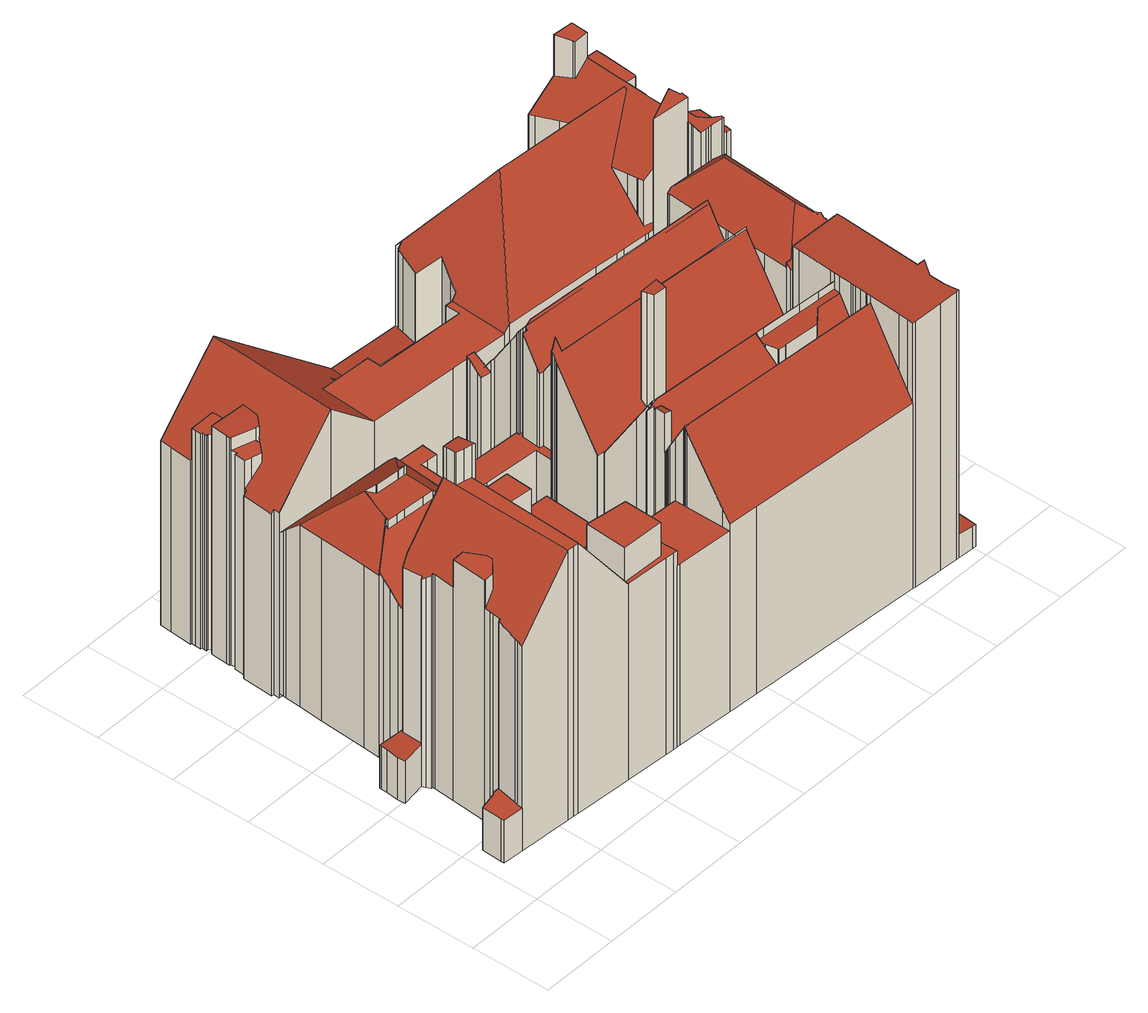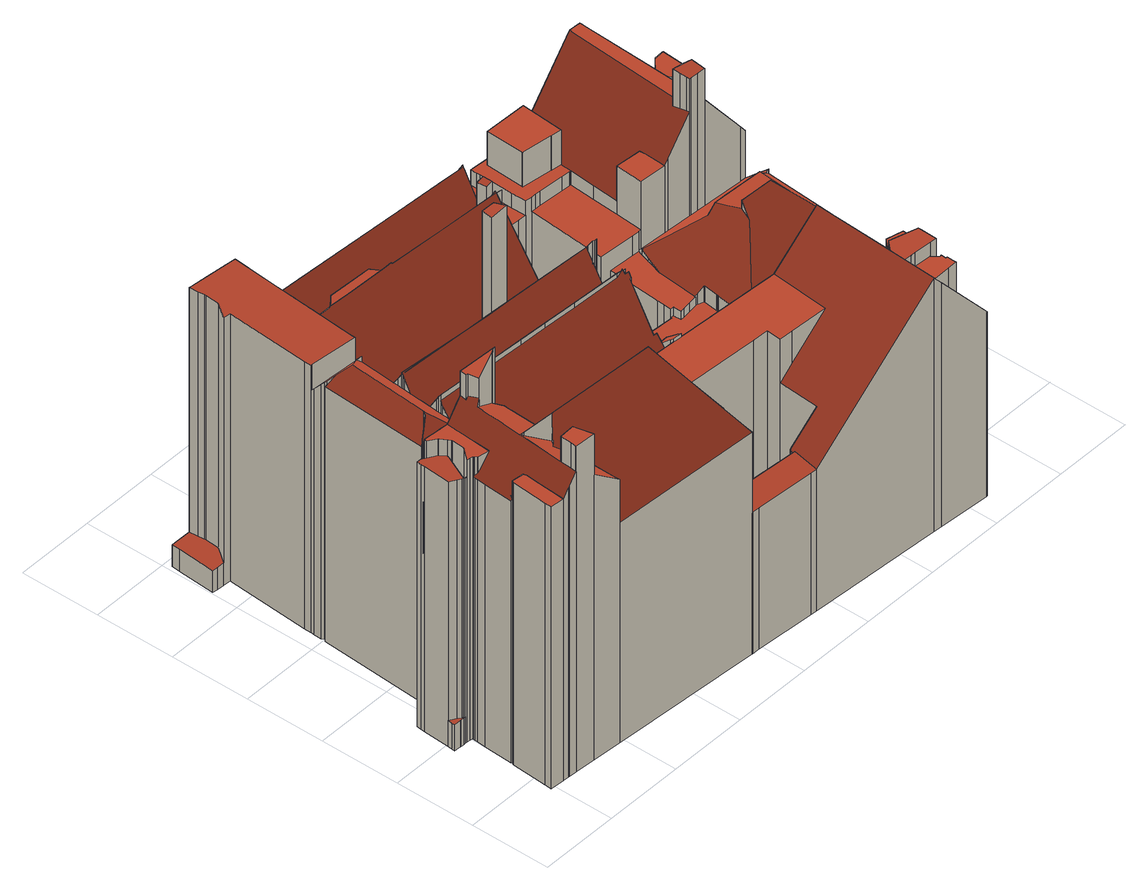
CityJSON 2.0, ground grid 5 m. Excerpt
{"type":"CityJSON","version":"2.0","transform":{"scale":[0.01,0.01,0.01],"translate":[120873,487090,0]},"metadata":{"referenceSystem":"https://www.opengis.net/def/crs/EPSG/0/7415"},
"CityObjects":{
"building1":{"type":"Building","attributes":{"dak_type":"slanted","data_area":221.77,"data_coverage":0.866,"geconstateerd":false,"gid":17598307,"h_dak_50p":16.68,"h_dak_70p":17.75,"h_dak_max":21.34,"h_dak_min":2.52,"h_maaiveld":1.04,"kas_warenhuis":false,"lod11_replace":false,"ondergronds_type":"above ground","oorspronkelijkbouwjaar":1720,"pw_actueel":"yes","pw_bron":"ahn3","reconstructie_methode":"tudelft3d-geoflow","reconstruction_skipped":false,"rmse_lod12":3,"rmse_lod13":2.05,"rmse_lod22":0.386,"rn":1,"status":"Pand in gebruik","t_run":578.35,"val3dity_codes_lod12":"[]","val3dity_codes_lod13":"[]","val3dity_codes_lod22":"[]"},"children":["building1-1"]},
"building1-1":{"type":"BuildingPart","parents":["building1"],"geometry":[{"type":"Solid","lod":"2.2","boundaries":[[[[0,1,2,3,4,5,6,7,8,9,10,11,12,13,14,15,16,17,18,19,20,21,22,23,24,25,26,27,28,29,30,31,32,33,34,35,36,37,38,39,40,41,42,43,44,45,46,47,48,49,50,51,52,53,54,55,56,57,58,59,60,61,62,63,64,65,66,67,68,69,70,71,72,73,74,75,76,77,78,79,80,81,82,83,84,85,86,87,88]],[[89,58,57,90]],[[91,56,55,92,93]],[[94,15,14,95]],[[96,63,62,97]],[[98,99,100,101]],[[101,100,60,59,102]],[[90,57,56,91]],[[103,28,27,104]],[[105,106,107,108]],[[109,82,81,110]],[[111,112,113,114]],[[115,80,79,116]],[[117,29,28,103]],[[118,7,6,119]],[[120,121,122,123]],[[123,122,124,125]],[[126,127,25,24,121,120]],[[128,114,113,129,130]],[[131,132,133,134]],[[135,78,77,136]],[[137,138,112,111]],[[139,54,53,140]],[[116,79,78,135]],[[141,142,143,144]],[[142,88,87,145]],[[146,0,88,142,141]],[[147,3,2,148]],[[144,143,149,150]],[[151,110,81,80,115]],[[152,48,47,153,154]],[[155,20,19,156,157]],[[157,156,158,159]],[[160,21,20,155]],[[161,162,22,21,160]],[[163,164,165,166]],[[167,168,169,170]],[[171,172,173]],[[153,47,46,174]],[[92,55,54,139]],[[93,92,175,176]],[[176,175,168,167]],[[177,178,179,180,181]],[[182,183,184,185]],[[186,51,50,187]],[[188,189,190,191]],[[192,193,194,195]],[[196,197,198,199]],[[200,201,202,203]],[[204,73,72,202]],[[205,42,41,206,207]],[[187,50,49,208]],[[209,210,211,212]],[[170,169,213,164,163]],[[195,194,213,169]],[[214,13,12,215]],[[159,158,210,209]],[[174,46,45,216]],[[217,218,219,220]],[[206,41,40,221]],[[222,37,36,223]],[[224,225,183,182]],[[226,38,37,222]],[[172,171,227]],[[166,165,227,228]],[[221,40,39,229]],[[230,231,232,233]],[[234,235,236,237]],[[229,39,38,226]],[[228,227,237,238]],[[180,179,239,240]],[[223,36,35,241,242]],[[241,35,34,243]],[[244,245,225,224]],[[130,129,127,126]],[[125,124,246,247]],[[247,246,114,128]],[[248,249,250,251]],[[252,253,254,255]],[[256,257,258,189,188]],[[185,184,259,260]],[[261,262,263,264]],[[203,202,72,71,265]],[[266,67,66,267,268]],[[268,267,269,270]],[[181,180,271]],[[272,4,3,147]],[[273,272,262,261]],[[136,77,76,274]],[[240,239,201,200]],[[275,276,178,177]],[[277,278,279,280]],[[233,232,235,234]],[[238,237,236,245,244]],[[260,259,278,277]],[[280,279,132,131]],[[134,133,281,282]],[[283,83,82,109]],[[145,87,86,284]],[[285,1,0,146]],[[191,190,231,230,286]],[[265,71,70,281]],[[287,65,64,288]],[[282,281,70,69,289]],[[270,269,290,291]],[[150,149,110,151]],[[292,84,83,283]],[[293,294,295,296]],[[267,66,65,287]],[[274,76,75,297]],[[298,299,5,4,272,273]],[[208,49,48,152]],[[220,219,43,42,205]],[[216,45,44,300]],[[207,206,301,218,217]],[[302,303,304,305]],[[305,304,306,307]],[[307,306,308,309]],[[310,311,299,298]],[[309,308,312,313]],[[108,107,303,302]],[[104,27,26,314]],[[315,18,17,316]],[[316,17,16,317]],[[156,19,18,315,318]],[[318,315,319,320]],[[321,30,29,117]],[[199,198,10,9,322]],[[95,14,13,214]],[[215,12,11,323]],[[317,16,15,94]],[[324,23,22,162]],[[121,24,23,324]],[[251,250,162,161]],[[325,326,249,248]],[[327,328,329,330]],[[331,332,333,334]],[[332,31,30,321]],[[335,33,32,336]],[[243,34,33,335]],[[242,241,276,275]],[[313,312,106,105]],[[337,338,336,339]],[[339,336,32,31,332,331]],[[320,319,197,196]],[[314,26,25,127]],[[334,333,340,341]],[[341,340,342,343]],[[344,345,338,337]],[[346,347,348,349]],[[347,74,73,204]],[[350,351,352,353]],[[291,290,354,355]],[[97,62,61,356]],[[288,64,63,96]],[[264,263,357]],[[212,211,328,327]],[[330,329,326,325]],[[358,359,138,137]],[[343,342,360,361]],[[289,69,68,362]],[[362,68,67,266]],[[363,364,365]],[[355,354,99,98]],[[356,61,60,100]],[[364,363,366,294,293]],[[367,85,84,292]],[[284,86,85,367]],[[148,2,1,285]],[[255,254,257,256]],[[368,369,370]],[[353,352,258,257]],[[286,230,173]],[[296,295,193,192]],[[323,11,10,198]],[[322,9,8,371]],[[119,6,5,299]],[[371,8,7,118]],[[372,373,311,310]],[[373,372,374]],[[375,52,51,186]],[[140,53,52,375]],[[154,153,369,368]],[[300,44,43,219]],[[218,301,351,350]],[[366,363,376]],[[377,378,376]],[[378,377,253,252]],[[361,360,359,358]],[[379,380,345,344]],[[349,348,380,379]],[[297,75,74,347,346]],[[102,59,58,89]],[[247,128,130,126,120,123,125]],[[352,351,301,206,221,229,226,222,223,242,275,177,181,271,381,382,383,384,278,259,184,183,225,245,236,235,232,231,190,189,258]],[[284,367,292,283,109,110,149,143,142,145]],[[207,217,220,205]],[[95,214,215,323,198,197,319,315,316,317,94]],[[313,105,108,302,305,307,309]],[[330,325,248,251,161,160,155,157,159,209,212,327]],[[359,360,342,340,333,332,321,117,103,104,314,127,129,113,112,138]],[[347,204,202,201,239,179,178,276,241,243,335,336,338,345,380,348]],[[97,356,100,99,354,290,269,267,287,288,96]],[[328,211,385,386,387,115,116,135,388,389,329]],[[390,365,364,293,296,192,195,169,168,175,92,139,140,375,186,187,208,152,154,368,370,391]],[[362,266,268,270,291,355,98,101,102,89,90,91,93,176,167,170,163,166,228,238,244,224,182,185,260,277,280,131,134,282,289]],[[256,188,191,286,173,172,227,165,164,213,194,193,295,294,366,376,378,252,255]],[[173,230,233,234,237,227,171]],[[377,376,363,365,390,391,370,369,153,174,216,300,219,218,350,353,257,254,253]],[[373,374,357,263,262,272,147,148,285,146,141,144,150,151,115,387,386,385,211,210,158,156,318,320,196,199,322,371,118,119,299,311]],[[374,372,310,298,273,261,264,357]],[[382,381,271,180,240,200,203,265,281,133,132,279,278,384,383]],[[124,122,121,324,162,250,249,326,329,389,388,135,136,106,312,392,393,137,111,114,246]],[[349,379,344,337,339,331,334,341,343,361,358,137,393,392,312,308,306,304,303,107,106,136,274,297,346]]]],"semantics":{"surfaces":[{"type":"GroundSurface"},{"type":"WallSurface","on_footprint_edge":true},{"type":"WallSurface","on_footprint_edge":false},{"type":"RoofSurface"}],"values":[[0,1,1,1,1,2,1,1,1,2,1,2,1,1,1,2,2,1,2,2,1,2,1,1,2,1,1,1,2,1,1,1,2,1,1,2,2,2,1,1,2,2,2,2,1,2,2,2,2,1,1,1,2,2,2,1,2,1,2,1,1,2,1,2,2,1,2,2,1,2,2,1,1,2,2,2,2,2,2,2,2,2,1,1,2,2,1,2,1,2,2,2,2,2,2,2,2,1,1,1,2,1,1,1,2,2,1,2,1,1,1,1,1,1,2,2,2,2,2,2,2,1,1,1,1,2,1,1,1,1,1,1,1,2,2,2,2,1,1,1,2,2,2,1,2,1,2,2,2,2,1,2,2,1,1,2,2,2,2,2,1,1,2,2,1,2,1,1,1,2,2,2,2,2,1,1,1,1,2,2,1,1,2,1,2,2,2,2,2,2,2,1,1,3,3,3,3,3,3,3,3,3,3,3,3,3,3,3,3,3,3,3,3,3]]}}]},
"building2":{"type":"Building","attributes":{"dak_type":"slanted","data_area":209.06,"data_coverage":0.858,"geconstateerd":false,"gid":17598294,"h_dak_50p":15.48,"h_dak_70p":17.22,"h_dak_max":21.88,"h_dak_min":6.78,"h_maaiveld":1.05,"kas_warenhuis":false,"lod11_replace":false,"ondergronds_type":"above ground","oorspronkelijkbouwjaar":1005,"pw_actueel":"yes","pw_bron":"ahn3","reconstructie_methode":"tudelft3d-geoflow","reconstruction_skipped":false,"rmse_lod12":2.86,"rmse_lod13":2.42,"rmse_lod22":0.543,"rn":1,"status":"Pand in gebruik","t_run":612.98,"val3dity_codes_lod12":"[]","val3dity_codes_lod13":"[]","val3dity_codes_lod22":"[]"},"children":["building2-1"]},
"building2-1":{"type":"BuildingPart","parents":["building2"],"geometry":[{"type":"Solid","lod":"2.2","boundaries":[[[[394,395,396,397,398,399,400,401,402,403,404,405,406,407,408,409,410,411,412,413,414,415,416,417,418,419,420,421,422,423,424,425,426,427,428,429,430,431,432,433,434,435,436,437,438,439,440,441,442,443,444,445,446,447,448,449,450,451,452,453,454,455,456,457,458,459,460,461,462,463,464,465,466,467,468,469,470,471,472,473,474,475]],[[476,433,432,477]],[[478,479,430,429,480]],[[481,463,462,482]],[[483,422,421,484]],[[484,421,420,485]],[[486,417,416,487]],[[488,410,409,489]],[[490,419,418,491]],[[491,418,417,486]],[[492,415,414,493]],[[494,436,435,495]],[[496,464,463,481]],[[497,458,457,498]],[[482,462,461,499]],[[500,501,502,503]],[[504,505,506,507]],[[508,467,466,509]],[[510,511,512,513]],[[514,474,473,515]],[[516,412,411,517]],[[480,429,428,518]],[[519,520,521,522]],[[523,460,459,524]],[[525,453,452,526]],[[527,454,453,525]],[[528,529,530,531]],[[531,530,532,533]],[[534,535,536,537,538]],[[539,540,541,542]],[[543,544,545]],[[545,544,520,519]],[[546,495,435,434,547]],[[547,434,433,476]],[[548,549,550]],[[477,432,431,551]],[[479,478,550]],[[552,553,554,555]],[[555,554,556,557,558]],[[558,557,559]],[[560,561,553,552]],[[562,563,564,565]],[[566,567,568,569]],[[485,420,419,490]],[[570,451,450,571]],[[572,573,574,575]],[[576,577,540,539]],[[578,579,406,405,580]],[[581,582,583]],[[584,437,436,494]],[[515,473,472,585]],[[585,472,471,586]],[[587,425,424,588]],[[589,590,493,591]],[[592,400,399,593]],[[594,595,596,597]],[[598,592,599,600]],[[601,398,397,602]],[[593,399,398,601]],[[603,604,605,606]],[[607,608,609,610]],[[610,609,573,572]],[[611,408,407,612]],[[613,404,403,614]],[[614,403,402,615]],[[616,594,617]],[[600,599,595,594,616]],[[507,506,567,566]],[[618,619,505,504]],[[524,459,458,497]],[[518,428,427,620]],[[620,427,426,621,622]],[[623,624,561,560]],[[625,626,511,510]],[[586,471,470,627]],[[628,629,630,631]],[[631,630,632,633]],[[633,632,634,635]],[[636,637,629,628]],[[638,639,637,636]],[[640,641,624,623]],[[622,621,641,640]],[[551,431,430,479]],[[642,643,644,645]],[[646,445,444,647]],[[565,564,559]],[[648,649,650,651]],[[606,605,652,653]],[[654,655,608,607]],[[542,541,655,654]],[[656,447,446,501,500]],[[498,457,456,657]],[[543,658,659]],[[658,543,660]],[[661,662,455,454,527]],[[663,664,665,666]],[[657,456,455,662]],[[666,667,668]],[[667,666,665,662,661]],[[669,670,671]],[[672,673,674,675,676]],[[676,675,677,678]],[[679,680,681]],[[678,677,681]],[[682,683,684,685]],[[686,687,688]],[[687,686,689,690]],[[538,537,529,528]],[[537,536,691,692]],[[692,691,693]],[[694,695,696,697]],[[645,644,693]],[[698,699,643,642]],[[700,439,438,699,698]],[[591,493,414,413,701]],[[702,423,422,483]],[[588,424,423,702]],[[621,426,425,587]],[[703,704,705,706]],[[707,708,695,694]],[[709,475,474,514,710]],[[710,514,708,707]],[[711,396,395,712]],[[533,532,563,562]],[[664,663,671]],[[713,401,400,592,598]],[[602,397,396,711]],[[714,715,604,603]],[[653,652,716,717]],[[718,719,720,721]],[[717,716,719,718]],[[487,416,415,492]],[[701,413,412,516]],[[722,723,724,725]],[[501,446,445,646]],[[726,442,441,727]],[[728,440,439,700]],[[727,441,440,728]],[[729,730,579,578]],[[730,729,731]],[[612,407,406,579]],[[489,409,408,611]],[[517,411,410,488]],[[732,733,734,735]],[[575,574,736]],[[651,650,715,714]],[[737,738,649,648]],[[697,696,704,703]],[[615,402,401,713]],[[597,596,739]],[[706,705,738,737]],[[557,556,639,638]],[[503,740,722]],[[741,742,723,722]],[[725,724,742,741]],[[743,443,442,726]],[[740,503,502,744,745]],[[745,744,647,746]],[[746,647,444,443,743]],[[747,465,464,496]],[[721,748,749]],[[577,576,731]],[[748,721,720,590,589]],[[580,405,404,613]],[[750,751,752]],[[571,450,449,753]],[[751,448,447,656]],[[753,449,448,751,750]],[[569,568,619,618]],[[549,548,495,546]],[[499,461,460,523]],[[754,755,756]],[[755,754,757,758]],[[759,760,761,626,625]],[[758,757,760,759]],[[635,634,761,760]],[[513,512,469,468,762]],[[627,470,469,512]],[[762,468,467,508]],[[509,466,465,747]],[[763,394,475,709]],[[712,395,394,763]],[[699,438,437,584]],[[690,689,535,534]],[[683,682,688]],[[685,684,680,679]],[[582,581,673,672]],[[670,669,674,673]],[[735,734,764]],[[765,766,733,732]],[[522,521,766,765]],[[767,768,583]],[[526,452,451,570]],[[768,767,769]],[[532,530,529,537,692,693,644,643,699,584,494,495,548,550,478,480,518,620,622,640,623,560,552,555,558,559,564,563]],[[551,479,550,549,546,547,476,477]],[[733,766,521,520,544,543,659,770,771,542,654,607,610,572,575,772,734]],[[542,771,770,659,658,660,773,774,775,489,611,612,579,730,731,576,539]],[[715,650,649,738,705,704,696,695,708,514,515,585,586,627,512,511,626,761,634,632,630,629,637,639,556,554,553,561,624,641,621,587,588,702,483,484,485,490,491,486,487,492,493,590,720,719,716,652,605,604]],[[577,731,729,578,580,613,614,615,713,598,600,616,617,776,777,778,736,574,573,609,608,655,541,540]],[[522,765,732,735,764,779,780,781,782,749,748,589,591,701,516,517,488,489,775,774,773,660,543,545,519]],[[503,722,725,783,752,751,656,500]],[[742,724,723]],[[725,741,722,740,745,746,743,726,727,728,700,784,785,786]],[[647,744,502,501,646]],[[783,787,788,789,668,667,661,527,525,526,570,571,753,750,752]],[[569,618,504,507,566]],[[635,760,757,754,756,790,769,767,583,582,672,676,678,681,680,684,791,792,793,794,795,796]],[[747,496,481,482,499,523,524,497,498,657,662,665,664,671,670,673,581,583,768,769,790,756,755,758,759,625,510,513,762,508,509],[568,567,506,505,619]],[[711,712,763,709,710,707,694,697,703,706,737,648,797,798,799,739,596,595,599,592,593,601,602]],[[688,682,685,679,681,677,675,674,669,671,663,666,668,789,788,787,783,725,786,785,784,700,698,642,645,693,691,536,535,689,686]],[[739,799,798,797,648,651,714,603,606,653,717,718,721,749,782,781,780,779,764,734,772,575,736,778,777,776,617,594,597]],[[565,559,557,638,636,628,631,633,635,796,795,794,793,792,791,684,683,688,687,690,534,538,528,531,533,562]]]],"semantics":{"surfaces":[{"type":"GroundSurface"},{"type":"WallSurface","on_footprint_edge":true},{"type":"WallSurface","on_footprint_edge":false},{"type":"RoofSurface"}],"values":[[0,1,1,1,1,1,1,1,1,1,1,1,1,1,1,2,2,1,2,1,1,1,2,1,1,1,2,2,2,2,2,2,1,1,2,1,2,2,2,2,2,2,2,1,1,2,2,1,2,1,1,1,1,2,1,2,2,1,1,2,2,2,1,1,1,2,2,2,2,1,1,1,2,2,1,2,2,2,2,2,2,2,1,2,1,2,2,2,2,2,1,1,2,2,1,2,1,2,2,2,2,2,2,2,2,2,2,2,2,2,2,2,2,1,1,1,1,1,2,2,1,2,1,2,2,1,1,2,2,2,2,1,1,2,1,1,1,1,2,2,1,1,1,2,2,2,2,2,1,2,2,2,2,2,2,1,2,2,1,1,2,2,2,1,2,1,1,1,2,2,1,2,2,2,2,2,1,1,1,1,1,1,1,2,2,2,2,2,2,2,2,2,1,2,3,3,3,3,3,3,3,3,3,3,3,3,3,3,3,3,3,3,3]]}}]},
"building3":{"type":"Building","attributes":{"dak_type":"slanted","data_area":228.16,"data_coverage":0.952,"geconstateerd":false,"gid":17598501,"h_dak_50p":16.71,"h_dak_70p":18.46,"h_dak_max":22.78,"h_dak_min":2.44,"h_maaiveld":0.784,"kas_warenhuis":false,"lod11_replace":false,"ondergronds_type":"above ground","oorspronkelijkbouwjaar":1720,"pw_actueel":"yes","pw_bron":"ahn3","reconstructie_methode":"tudelft3d-geoflow","reconstruction_skipped":false,"rmse_lod12":3.47,"rmse_lod13":1.58,"rmse_lod22":0.345,"rn":1,"status":"Pand in gebruik","t_run":551.63,"val3dity_codes_lod12":"[104]","val3dity_codes_lod13":"[104]","val3dity_codes_lod22":"[303]"},"children":["building3-1"]},
"building3-1":{"type":"BuildingPart","parents":["building3"],"geometry":[{"type":"Solid","lod":"2.2","boundaries":[[[[800,801,802,803,804,805,806,807,808,809,810,811,812,813,814,815,816,817,818,819,820,821,822,823,824,825,826,827,828,829,830,831,832,833,834,835,836,837,838,839,840,841,842,843,844,845,846,847,848,849,850,851,852,853,854,855,856,857,858,859,860,861,862,863,864,865,866,867,868,869,870,871,872,873,874,875,876,877,878,879,880,881,882],[804,883,884],[885,886,887,888,889,890,891,892,893,894,895,896,897,898,899,900]],[[901,846,845,902]],[[903,847,846,901]],[[904,905,906,907]],[[908,909,910,911]],[[912,855,854,913,914]],[[915,869,868,916]],[[917,866,865,918]],[[919,819,818,920]],[[921,885,900,922]],[[923,890,889,924]],[[925,851,850,926]],[[927,874,873,928]],[[929,922,900,899,930]],[[926,850,849,931]],[[932,852,851,925,933]],[[934,876,875,935]],[[911,910,936,937]],[[938,853,852,932]],[[939,844,843,940]],[[941,891,890,923]],[[942,841,840,943]],[[944,945,946,947]],[[935,875,874,927]],[[948,848,847,903]],[[902,845,844,939]],[[949,839,838,950]],[[951,842,841,942]],[[952,830,829,953]],[[954,832,831,955]],[[956,806,805,957]],[[958,800,882,959]],[[940,843,842,951]],[[960,961,962,963]],[[916,868,867,964]],[[965,884,883,966]],[[967,968,966,969]],[[931,849,848,948]],[[933,925,970,971]],[[971,970,972,973]],[[974,880,879,975]],[[976,802,801,977]],[[978,881,880,974]],[[979,980,981,982]],[[983,984,985,986]],[[987,878,877,988,989]],[[990,888,887,991]],[[992,990,993,994]],[[924,889,888,990,992]],[[995,892,891,941]],[[996,893,892,995]],[[997,894,893,996]],[[998,856,855,912]],[[999,857,856,998]],[[1000,862,861,1001]],[[1002,1003,1004,1005]],[[1005,1004,1006,1007]],[[1008,833,832,954]],[[1009,975,879,878,987,1010]],[[1007,1006,1011]],[[1012,1013,1014]],[[1015,1016,1017]],[[955,831,830,952]],[[953,829,828,1018]],[[1019,826,825,1020]],[[1021,1022,1023,1024]],[[1025,1026,1027,1028]],[[1029,1030,1022,1021]],[[913,854,853,938]],[[1031,859,858,1032]],[[947,946,1033,1034]],[[1035,1036,1037,1038]],[[1039,1040,1041,1042]],[[989,988,961,960]],[[1043,1044,1045]],[[1044,1043,1046,1047]],[[1048,1049,1050,1051]],[[1018,828,827,1052]],[[1052,827,826,1019]],[[1053,1054,812,811,1055]],[[1056,1057,1054,1053]],[[1058,837,836,1059]],[[1057,1060,1036,1035]],[[1061,817,816,1062]],[[973,972,908]],[[1063,1064,1065,1066,1067]],[[914,913,937,1068]],[[1068,937,936,1064,1063]],[[1069,810,809,1070,1071]],[[1071,1070,1072,1073]],[[1074,1075,1076]],[[1077,1078,1076]],[[1055,811,810,1069]],[[1079,1080,1060,1057,1056]],[[1081,814,813,1082]],[[1083,1084,1080,1079]],[[1085,863,862,1000]],[[1086,864,863,1085]],[[1087,821,820,1088]],[[1088,820,819,919,1089]],[[920,818,817,1061]],[[1038,1037,1090,1091]],[[1092,1093,1084,1083]],[[1094,1091,1090,1093,1092]],[[1095,808,807,1096]],[[1059,836,835,1097]],[[950,838,837,1058]],[[1097,835,834,1098]],[[1028,1027,1030,1029]],[[1099,1100,1098,1101]],[[1102,1024,1023,1100,1099]],[[1103,1016,1015,1024,1102]],[[1104,1105,1106]],[[1040,1039,1107]],[[1042,1041,1032,1108]],[[1062,816,815,1109]],[[1110,1111,1078,1077]],[[1112,1082,813,812,1054]],[[1113,1114,1082,1112]],[[1035,1036,1114,1113]],[[1115,1116,1036,1035]],[[1117,1118,1116,1115]],[[1073,1072,1111,1110]],[[1070,809,808,1095]],[[1119,1120,1121,1122]],[[1122,1121,1016,1103]],[[1101,1098,834,833,1008,1123]],[[994,993,1124]],[[1026,1025,1125]],[[1105,1104,1075,1074]],[[1010,987,905,904]],[[988,877,876,934,1126]],[[1127,895,894,997]],[[1128,897,896,1129]],[[964,867,866,917]],[[1001,861,860,1130]],[[1108,1032,858,857,999]],[[1131,804,884,965]],[[957,805,804,1131]],[[1132,1131,804,803,1133]],[[969,966,883,804,1131,1132]],[[1133,803,802,976]],[[1134,1135,1091,1094]],[[1136,1137,1135,1134]],[[1138,1048,1137,1136]],[[1020,825,824,1139,1140]],[[1140,1139,1049,1048,1138]],[[1141,822,821,1087]],[[1051,1050,823,822,1141]],[[1139,824,823,1050]],[[1047,1046,918,1142]],[[1142,918,865,864,1086]],[[1143,871,870,1144]],[[1129,896,895,1127]],[[1145,1146,1147]],[[1148,1149,1147]],[[1150,1151,945,944]],[[1152,1153,1151,1150]],[[1126,934,1153,1152]],[[1034,1033,898,897,1128]],[[1154,1155,1156]],[[1149,1148,1156]],[[1155,1154,968,967]],[[1096,807,806,956]],[[1130,860,859,1031]],[[1144,870,869,915]],[[930,899,898,1033]],[[1089,919,1118,1117]],[[963,962,1157]],[[1013,1012,981]],[[1123,1008,1120,1119]],[[1158,1159,1146,1145]],[[1160,1161,1159,1158]],[[1067,1066,1162]],[[1163,958,1164,1165]],[[977,801,800,958,1163]],[[1066,1065,909,908]],[[907,906,980,979]],[[982,981,984,983]],[[986,985,975,1009]],[[959,882,881,978]],[[1165,1164,1161,1160]],[[1166,886,885,921]],[[991,887,886,1166]],[[922,929,1167]],[[1168,872,871,1143]],[[928,873,872,1168]],[[943,840,839,949]],[[1169,1170,1171]],[[1170,1169,1003,1002]],[[1109,815,814,1081]],[[973,908,911,937,913,938,932,933,971]],[[1080,1084,1093,1090,1037,1036,1060]],[[909,1065,1064,936,910]],[[1035,1113,1112,1054,1057]],[[1101,1123,1119,1122,1103,1102,1099]],[[994,1124,1172,940,951,942,1173,1174,996,995,941,923,924,992]],[[1136,1134,1094,1092,1083,1079,1056,1053,1055,1069,1071,1073,1110,1077,1076,1075,1104,1106,1175,1176,1177,1178,1179,1180,953,1018,1052,1019,1020,1140,1138]],[[1051,1141,1087,1088,1089,1117,1115,1035,1038,1091,1135,1137,1048]],[[1139,1050,1049]],[[1142,1086,1085,1000,1001,1130,1031,1032,1041,1181,1045,1044,1047]],[[1128,1129,1127,997,996,1174,1173,942,943,1182,1183,1184,1185,1186,1187,1188,1150,944,947,1034]],[[1003,1169,1171,1189,1125,1025,1028,1029,1021,1024,1015,1017,1190,1191,1192,1193,1194,1195,1196,1197,1014,1013,981,980,906,905,987,989,960,963,1157,1198,1011,1006,1004]],[[1118,919,920,1061,1062,1109,1081,1082,1114,1036,1116]],[[1185,1184,1199,1200,1002,1005,1007,1011,1198,1157,962,961,988,1126,1152,1150,1188,1187,1186]],[[1067,1162,1107,1039,1042,1108,999,998,912,914,1068,1063]],[[1143,1144,915,916,964,917,918,1046,1043,1045,1181,1041,1040,1107,1162,1066,908,972,970,925,926,931,948,903,901,902,939,1201,1202,1203,1204]],[[983,986,1009,1010,904,907,979,982]],[[959,978,974,975,985,984,981,1012,1014,1197,1196,1195,1194,1193,1192,1191,1190,1017,1016,1121,1120,1008,954,955,952,953,1180,1179,1178,1177,1176,1175,1106,1105,1074,1076,1078,1111,1072,1070,1095,1096,956,957,1131,965,966,968,1154,1156,1148,1147,1146,1159,1161,1164,958]],[[1167,929,930,1033,946,945,1151,1153,934,935,927,928,1168,1205]],[[922,1167,1205,1168,1143,1204,1203,1202,1201,939,940,1172,1124,993,990,991,1166,921]],[[1183,1182,943,949,950,1058,1059,1097,1098,1100,1023,1022,1030,1027,1026,1125,1189,1171,1170,1002,1200,1199,1184]],[[967,969,1132,1133,976,977,1163,1165,1160,1158,1145,1147,1149,1156,1155]]]],"semantics":{"surfaces":[{"type":"GroundSurface"},{"type":"WallSurface","on_footprint_edge":true},{"type":"WallSurface","on_footprint_edge":false},{"type":"RoofSurface"}],"values":[[0,1,1,2,2,1,1,1,1,1,1,1,1,1,1,1,1,2,1,1,1,1,2,1,1,1,1,1,1,1,1,1,1,2,1,1,2,1,2,2,1,1,1,2,2,1,1,2,1,1,1,1,1,1,1,2,2,1,1,2,2,2,1,1,1,2,2,2,1,1,2,2,2,2,2,2,2,1,1,1,2,1,2,1,2,2,2,2,1,2,2,2,1,2,1,2,1,1,1,1,1,2,2,2,1,1,1,1,2,2,2,2,2,2,2,1,2,1,2,2,2,2,2,1,2,2,1,2,2,2,2,1,1,1,1,1,1,1,1,1,1,1,2,2,2,1,2,1,1,1,2,1,1,1,2,2,2,2,2,1,2,2,2,1,1,1,1,2,2,2,2,2,2,2,2,1,2,2,2,2,1,2,1,1,2,1,1,1,2,2,1,3,3,3,3,3,3,3,3,3,3,3,3,3,3,3,3,3,3,3,3,3,3]]}}]}
},
"vertices":[
[259,467,104],[259,472,104],[262,517,104],[264,537,104],[266,574,104],[281,798,104],[290,930,104],[290,942,104],[283,943,104],[268,971,104],[257,992,104],[107,971,104],[105,1020,104],[110,1093,104],[113,1134,104],[114,1145,104],[178,1140,104],[264,1135,104],[312,1132,104],[573,1114,104],[623,1111,104],[670,1108,104],[681,1107,104],[837,1097,104],[863,1095,104],[1033,1084,104],[1049,1083,104],[1051,1083,104],[1095,1080,104],[1320,1065,104],[1288,575,104],[1288,572,104],[1329,569,104],[1381,566,104],[1689,546,104],[1714,545,104],[1714,580,104],[1714,588,104],[1714,595,104],[1714,605,104],[1714,611,104],[1715,614,104],[1715,676,104],[1757,674,104],[1755,707,104],[1755,721,104],[1700,724,104],[1754,729,104],[1754,734,104],[1754,740,104],[1753,757,104],[1749,830,104],[1738,1037,104],[1843,1030,104],[2949,957,104],[3101,947,104],[3413,927,104],[3425,926,104],[3423,886,104],[3389,359,104],[3437,356,104],[3484,353,104],[3514,351,104],[3499,116,104],[3496,63,104],[3473,64,104],[3373,71,104],[3356,72,104],[3236,80,104],[3055,92,104],[3040,93,104],[1905,168,104],[1712,180,104],[1355,204,104],[1334,205,104],[1305,207,104],[1250,211,104],[979,229,104],[620,253,104],[583,255,104],[545,258,104],[214,279,104],[82,288,104],[83,308,104],[88,436,104],[198,459,104],[211,470,104],[243,468,104],[250,468,104],[3423,886,1896],[3425,926,1896],[3413,927,1895],[3101,947,1332],[3101,947,1881],[114,1145,393],[113,1134,393],[3499,116,251],[3514,351,251],[3368,262,1899],[3368,262,260],[3437,356,256],[3437,356,1901],[3389,359,1899],[1095,1080,1315],[1051,1083,1315],[980,253,1647],[980,253,1419],[1251,243,1421],[1251,243,1646],[82,288,390],[214,279,390],[1012,751,1408],[1012,751,1318],[1022,912,1317],[1022,912,1405],[545,258,1916],[583,255,1916],[1320,1065,1314],[290,942,1541],[290,930,1541],[863,1095,1641],[863,1095,1638],[861,1064,1638],[861,1064,1642],[857,962,1637],[857,962,1642],[1033,1084,1641],[1033,1084,1316],[1022,912,1642],[1033,1081,1316],[1033,1081,1641],[3047,190,1886],[3047,190,1505],[3043,133,1412],[3043,133,1886],[620,253,1916],[979,229,1420],[1002,590,1412],[1002,590,1319],[2949,957,1333],[1843,1030,1341],[250,468,1515],[250,468,393],[226,340,391],[226,340,1490],[243,468,393],[259,467,1526],[264,537,1529],[262,517,1528],[222,319,390],[222,319,1485],[214,279,1478],[1754,734,1844],[1754,729,1835],[1754,729,1854],[623,1111,2112],[573,1114,1905],[573,1114,2112],[572,1094,1905],[572,1094,2115],[670,1108,2111],[681,1107,2111],[681,1107,1889],[3080,648,1883],[3080,648,1775],[3078,616,1769],[3078,616,1883],[3082,679,1883],[3082,679,1780],[3080,652,1827],[3080,652,1883],[2947,622,1772],[2947,622,1771],[2917,623,1772],[1700,724,1820],[3099,905,1402],[3099,905,1881],[1714,481,1849],[1714,481,1316],[1714,476,1316],[1714,476,1841],[1714,476,1858],[3067,466,1884],[3067,466,1705],[3064,427,1779],[3064,427,1884],[1749,830,1686],[1753,757,1807],[2598,564,1764],[2598,564,1580],[2600,564,1580],[2600,564,1764],[2958,656,1833],[2958,656,1777],[2960,658,1778],[2960,658,1830],[267,994,1508],[267,994,386],[257,992,386],[257,992,1493],[1713,227,1437],[1713,227,1318],[1712,180,1318],[1712,180,1363],[1355,204,1320],[1715,676,1862],[1715,614,1598],[1715,614,1861],[1754,740,1836],[571,1036,2121],[571,1036,1906],[570,1025,1906],[570,1025,2122],[3080,652,1775],[110,1093,390],[105,1020,386],[1755,721,1821],[1761,611,1849],[1761,611,1632],[1757,674,1741],[1757,674,1852],[1714,611,1604],[1714,588,1648],[1714,580,1662],[3069,499,1884],[3069,499,1642],[1714,595,1634],[3077,612,1768],[3077,612,1883],[1714,605,1615],[2828,551,1636],[2828,551,1576],[2995,541,1572],[2995,541,1637],[3017,540,1637],[3017,540,1572],[3072,536,1572],[3072,536,1637],[3072,536,1884],[1714,466,1316],[1714,466,1824],[1714,545,1316],[1714,545,1729],[1689,546,1316],[3071,518,1884],[3071,518,1606],[862,927,1628],[862,927,1643],[685,1047,2117],[685,1047,1880],[682,1085,1886],[682,1085,2113],[2526,634,1777],[2526,634,1750],[2550,574,1648],[2550,574,1766],[2552,566,1765],[2552,566,1635],[2552,566,1581],[3064,423,1786],[3064,423,1884],[271,574,1718],[271,574,1536],[330,578,1614],[330,578,1719],[1905,168,1360],[3356,72,1900],[3373,71,260],[3373,71,1901],[3368,124,260],[3368,124,1900],[1751,479,1848],[266,574,1530],[266,574,1718],[1250,211,1421],[1714,487,1838],[1714,487,1316],[3062,395,1884],[3062,395,1838],[3047,195,1513],[3047,195,1886],[3040,93,1347],[3040,93,1886],[83,308,390],[211,470,393],[259,472,1527],[2828,551,1759],[3473,64,253],[3496,63,251],[3055,92,1887],[3363,164,261],[3363,164,1900],[88,436,392],[2562,679,1842],[2562,679,1785],[2821,665,1780],[2821,665,1835],[1305,207,1422],[281,798,1721],[281,798,1537],[1755,707,1798],[1761,611,1597],[1258,483,1645],[1258,483,1416],[1258,486,1416],[1258,486,1645],[1068,511,1414],[1068,511,1645],[1065,512,1414],[1065,512,1645],[314,798,1722],[314,798,1580],[997,521,1414],[997,521,1645],[1049,1083,1316],[312,1132,395],[264,1135,394],[178,1140,394],[312,1132,1559],[265,1122,394],[265,1122,1497],[1288,575,1318],[268,971,1510],[107,971,384],[837,1097,1673],[688,999,2122],[688,999,1873],[618,1014,2122],[618,1014,1906],[664,1004,1906],[664,1004,2122],[1288,572,1414],[1288,572,1318],[1261,572,1318],[1261,572,1414],[1381,566,1317],[1329,569,1318],[1331,477,1416],[1331,477,1318],[1329,569,1414],[1226,574,1318],[1226,574,1413],[1069,585,1319],[1069,585,1412],[1332,336,1419],[1332,336,1319],[1334,205,1422],[1334,205,1320],[1333,240,1320],[1333,240,1421],[1805,609,1632],[1805,609,1596],[2476,571,1583],[2476,571,1635],[3363,175,261],[3363,175,1900],[3484,353,253],[415,654,1722],[1006,589,1412],[1006,589,1319],[1015,588,1319],[1015,588,1412],[3236,80,1895],[2508,681,1831],[2508,681,1844],[2507,686,1838],[2508,681,1786],[198,459,393],[1774,730,1848],[1774,730,1840],[1791,732,1844],[283,943,1531],[359,799,1723],[359,799,1640],[417,690,1722],[1738,1037,1342],[2520,652,1781],[2524,641,1761],[2524,641,1778],[1333,268,1421],[1333,268,1320],[1839,473,1848],[2186,451,1845],[2910,405,1840],[3029,398,1839],[563,802,1909],[546,283,1916],[545,269,1916],[621,266,1916],[622,274,1916],[2365,695,1839],[2136,710,1841],[999,540,1413],[1000,558,1413],
[1279,1406,105],[1266,1208,105],[1259,1105,105],[1257,1069,105],[1094,1080,105],[1088,1080,105],[1052,1083,105],[1029,1084,105],[278,1134,105],[281,1167,105],[284,1221,105],[287,1269,105],[289,1298,105],[297,1410,105],[316,1704,105],[327,1862,105],[333,1956,105],[334,1978,105],[336,2004,105],[1103,1953,105],[1129,1952,105],[1172,1949,105],[1358,1936,105],[1371,1936,105],[1369,1905,105],[1365,1835,105],[1295,1839,105],[1253,1842,105],[1249,1767,105],[1242,1674,105],[1263,1672,105],[1313,1669,105],[1760,1640,105],[1769,1639,105],[1773,1695,105],[1781,1807,105],[1758,1809,105],[1686,1814,105],[1688,1842,105],[1692,1893,105],[1693,1915,105],[1744,1911,105],[2505,1861,105],[2535,1859,105],[3144,1819,105],[3167,1817,105],[3367,1804,105],[3455,1798,105],[3475,1797,105],[3475,1787,105],[3471,1718,105],[3470,1709,105],[3470,1707,105],[3431,1028,105],[3421,1033,105],[3420,1013,105],[3430,1003,105],[3429,1001,105],[3427,951,105],[3425,926,105],[3416,926,105],[3085,948,105],[3048,951,105],[2189,1007,105],[2107,1013,105],[2084,1014,105],[1950,1023,105],[1759,1036,105],[1690,1040,105],[1690,1044,105],[1709,1325,105],[1709,1332,105],[1710,1349,105],[1711,1359,105],[1711,1364,105],[1712,1369,105],[1719,1474,105],[1361,1498,105],[1310,1501,105],[1285,1503,105],[1285,1498,105],[1282,1452,105],[1692,1893,1509],[1688,1842,1465],[1758,1809,1512],[1758,1809,1431],[1781,1807,1512],[1690,1044,1356],[1690,1040,1351],[1249,1767,1128],[1253,1842,1128],[1295,1839,1128],[1371,1936,1128],[1358,1936,1128],[333,1956,1233],[327,1862,1324],[1365,1835,1128],[1369,1905,1128],[1172,1949,1129],[1129,1952,1130],[2505,1861,1345],[1744,1911,1346],[1709,1325,1795],[2107,1013,1342],[2189,1007,1341],[1759,1036,1350],[3470,1707,1820],[3470,1707,1112],[3450,1694,1112],[3450,1694,1839],[2092,1054,2172],[2092,1054,1405],[2105,1017,1349],[2105,1017,2170],[1711,1359,1849],[1710,1349,1833],[1717,1366,1860],[1717,1366,1124],[1712,1369,1124],[1712,1369,1864],[1285,1498,1127],[1285,1503,1127],[336,2004,1185],[334,1978,1211],[1773,1695,1696],[570,1552,1610],[570,1552,1552],[720,1543,1550],[720,1543,1608],[1950,1023,1346],[2084,1014,1343],[3425,926,1725],[3427,951,1754],[3416,926,1725],[2821,1554,1846],[2821,1554,1811],[2540,1570,1815],[2540,1570,1849],[2364,1581,1817],[2364,1581,1850],[3124,1524,1826],[3124,1524,1722],[3124,1536,1721],[3124,1536,1808],[3124,1536,1844],[451,1400,1493],[451,1400,1461],[480,1418,1480],[480,1418,1523],[530,1603,1563],[566,1558,1553],[566,1558,1605],[1744,1911,1522],[1693,1915,1528],[1747,1890,1380],[1747,1890,1503],[1754,1841,1460],[1686,1814,1440],[1784,1616,1824],[1784,1616,1124],[1785,1606,1124],[1785,1606,1839],[1785,1603,1124],[1785,1603,1835],[1785,1603,1844],[1797,1606,1839],[1783,1619,1818],[1783,1619,1124],[2146,1594,1852],[2146,1594,1820],[1835,1612,1824],[1835,1612,1854],[2190,1014,2169],[2190,1014,1351],[2202,1089,1468],[2202,1089,2172],[3429,1001,1811],[3430,1003,1814],[731,1383,1516],[731,1383,1460],[801,1379,1460],[801,1379,1515],[408,1373,1449],[408,1373,1432],[289,1298,1354],[289,1298,1326],[287,1269,1326],[3023,1268,1816],[3023,1268,1829],[2639,1295,1825],[2535,1859,1345],[1310,1501,1127],[1361,1498,1127],[1313,1669,1128],[1263,1672,1128],[1123,1904,1226],[1123,1904,1130],[1129,1952,1180],[1052,1083,1186],[1088,1080,1185],[1063,1118,1220],[1063,1118,1186],[1079,1172,1185],[1079,1172,1208],[1052,1083,1192],[1062,1113,1186],[1062,1113,1222],[1094,1080,1185],[1257,1069,1184],[1083,1551,1238],[1083,1551,1129],[1093,1638,1129],[1093,1638,1235],[541,1395,1518],[541,1395,1461],[593,1391,1461],[593,1391,1517],[316,1704,1325],[297,1410,1326],[284,1221,1280],[281,1167,1228],[278,1134,1196],[1063,1118,1226],[1058,1118,1226],[2081,1085,2174],[2081,1085,1452],[1769,1639,1788],[1760,1640,1124],[1760,1640,1788],[1766,1620,1819],[1766,1620,1124],[1737,1376,1876],[1737,1376,1124],[1719,1474,1124],[1756,1596,1820],[1756,1596,1124],[1747,1496,1124],[1747,1496,1654],[1746,1474,1124],[1746,1474,1619],[1769,1473,1124],[1769,1473,1619],[1787,1594,1820],[1787,1594,1124],[1786,1597,1824],[1786,1597,1124],[1758,1621,1819],[1758,1621,1124],[3143,1814,1718],[3143,1814,1351],[3143,1808,1361],[3143,1808,1718],[3470,1709,1112],[3471,1718,1112],[1132,1528,1185],[1132,1528,1128],[1121,1533,1128],[1121,1533,1196],[1093,1643,1129],[1093,1643,1235],[475,1399,1519],[475,1399,1461],[3431,1028,1814],[3048,951,1324],[530,1603,1564],[517,1555,1553],[505,1635,1534],[3085,948,1727],[3085,948,1323],[3097,1132,1726],[3097,1132,1609],[3087,979,1370],[3087,979,1728],[3087,979,1762],[3121,976,1761],[3104,1232,1725],[3104,1232,1766],[3102,1206,1725],[3106,1262,1830],[3106,1262,1814],[3106,1262,1725],[3106,1268,1724],[3106,1268,1822],[3107,1280,1724],[3107,1280,1801],[3115,1390,1723],[3115,1390,1616],[3110,1326,1724],[3115,1403,1723],[3115,1403,1625],[3115,1394,1609],[3115,1394,1723],[3122,1507,1722],[3122,1507,1796],[3119,1462,1722],[3123,1510,1722],[3123,1510,1802],[3125,1549,1721],[3125,1549,1786],[3128,1589,1721],[1264,1500,1184],[1264,1500,1127],[1263,1548,1128],[1263,1548,1184],[3144,1819,1718],[3144,1819,1344],[3167,1817,1741],[1103,1953,1180],[1242,1674,1128],[1238,1546,1184],[1238,1546,1128],[1191,1540,1128],[1191,1540,1184],[1264,1498,1184],[1264,1498,1127],[1282,1452,1183],[1285,1498,1183],[1259,1105,1184],[1266,1208,1184],[1029,1084,1192],[1085,1550,1236],[1085,1550,1129],[1094,1649,1129],[1094,1649,1235],[1095,1656,1234],[1095,1656,1129],[1123,1902,1130],[1123,1902,1226],[3422,1676,1867],[3422,1676,1110],[3353,1615,1082],[3353,1615,1933],[3475,1797,1739],[3455,1798,1739],[3367,1804,1740],[301,1305,1362],[301,1305,1339],[364,1345,1403],[767,1541,1608],[767,1541,1550],[781,1540,1550],[781,1540,1607],[854,1375,1460],[1132,1534,1185],[1132,1534,1128],[1110,1274,1185],[3450,1694,1846],[3354,1632,1916],[3354,1632,1082],[3475,1787,1749],[3451,1701,1112],[3451,1701,1839],[3471,1718,1820],[1709,1332,1806],[1123,1902,1229],[1121,1902,1229],[3421,1033,1848],[3421,1033,1825],[3378,1055,1871],[3420,1013,1825],[1766,1348,1828],[1766,1348,1836],[1766,1346,1832],[1766,1355,1816],[1766,1355,1847],[1767,1390,1901],[1767,1390,1758],[1767,1390,1123],[1711,1364,1856],[1279,1406,1183],[806,1616,1531],[725,1543,1608],[725,1543,1550],[2501,1305,1824],[2501,1305,1829],[2202,1320,1829],[497,1482,1537],[495,1475,1535],[792,1453,1531],[451,1704,1470],[446,1711,1464],[333,1854,1332],[1036,1146,1251],[988,1207,1306],[890,1330,1419],[854,1660,1485],[899,1701,1441],[926,1725,1416],[964,1760,1379],[3317,1117,1937],[3172,1812,1746],[3177,1806,1751],[3344,1625,1924],[3293,1099,1915],[3287,1096,1910],[3123,977,1763],[1820,1343,1832],[3112,1394,1609],[2997,1401,1610],[2686,1419,1612],[2369,1438,1614],[1925,1464,1618],[1803,1471,1618],[1126,1455,1185],[1124,1432,1185],[1121,1400,1185],
[3438,2626,78],[3526,2620,78],[3524,2578,78],[3510,2354,78],[3502,2337,78],[3509,2336,78],[3498,2154,78],[3494,2096,78],[3493,2082,78],[3492,2068,78],[3492,2065,78],[3512,2064,78],[3529,2062,78],[3544,2061,78],[3553,2061,78],[3579,2059,78],[3582,2059,78],[3622,2057,78],[3621,2037,78],[3619,2010,78],[3608,1841,78],[3607,1821,78],[3603,1789,78],[3574,1791,78],[3549,1792,78],[3534,1793,78],[3461,1798,78],[3437,1800,78],[3419,1801,78],[3384,1803,78],[3331,1807,78],[3314,1808,78],[3299,1809,78],[3290,1809,78],[3039,1826,78],[3002,1828,78],[2984,1830,78],[2829,1840,78],[2776,1843,78],[2628,1853,78],[1997,1895,78],[1967,1897,78],[1594,1921,78],[1020,1959,78],[711,1980,78],[333,2005,78],[335,2041,78],[318,2042,78],[331,2239,78],[345,2238,78],[351,2238,78],[352,2249,78],[357,2319,78],[374,2318,78],[366,2355,78],[359,2357,78],[361,2379,78],[368,2484,78],[413,2481,78],[382,2521,78],[370,2517,78],[371,2535,78],[372,2551,78],[361,2552,78],[363,2586,78],[364,2613,78],[356,2613,78],[366,2757,78],[371,2828,78],[375,2828,78],[705,2806,78],[755,2803,78],[1608,2747,78],[1651,2744,78],[2021,2719,78],[2071,2716,78],[2073,2716,78],[3033,2652,78],[3216,2640,78],[3347,2632,78],[3394,2629,78],[3401,2628,78],[3403,2628,78],[3496,2337,78],[3494,2321,78],[1586,2553,78],[1582,2553,78],[1395,2566,78],[1378,2307,78],[1372,2216,78],[1470,2210,78],[1941,2179,78],[1947,2273,78],[1992,2270,78],[2017,2269,78],[2044,2324,78],[2095,2428,78],[2021,2538,78],[2024,2548,78],[2010,2549,78],[1596,2581,78],[335,2041,1321],[333,2005,1321],[318,2042,1300],[3217,2634,2268],[3217,2634,1995],[3240,2535,2020],[3240,2535,2269],[511,2286,1518],[511,2286,431],[510,2306,431],[510,2306,1519],[359,2357,1604],[366,2355,1519],[366,2355,1604],[375,2828,1320],[371,2828,1315],[356,2613,1311],[364,2613,1321],[3619,2010,252],[3621,2037,251],[1586,2553,1038],[1596,2581,1031],[1470,2210,1500],[1372,2216,1500],[352,2249,1329],[351,2238,1329],[2021,2719,1027],[1651,2744,1028],[1596,2581,1040],[2010,2549,1039],[345,2238,1321],[357,2319,1519],[352,2249,1518],[2073,2716,1026],[2071,2716,1026],[509,2311,431],[509,2311,1519],[374,2318,1519],[711,1980,1779],[1020,1959,1507],[1941,2179,1498],[1967,1897,1503],[1997,1895,1550],[2066,2692,1559],[2066,2692,1028],[2055,2653,1031],[2055,2653,1546],[331,2239,1304],[2628,1853,1540],[2776,1843,1538],[1594,1921,1504],[3331,1807,2049],[3384,1803,1970],[3299,1809,2095],[3314,1808,2074],[3498,2154,1837],[3509,2336,1836],[3438,2626,1966],[3403,2628,2017],[3040,2613,1855],[3040,2613,1608],[3064,2472,1798],[3064,2472,1883],[366,2757,1314],[3494,2321,1856],[3496,2337,1855],[3425,2346,1969],[3425,2346,1959],[3496,2337,1969],[390,2240,1376],[390,2240,1518],[454,2225,1453],[454,2225,1518],[3394,2629,2030],[3347,2632,2099],[3524,2578,1969],[3526,2620,1969],[3401,2628,2021],[3244,2520,2269],[3244,2520,2023],[3340,2524,2100],[3340,2524,2268],[3345,2596,2267],[3345,2596,2099],[3347,2626,2099],[3347,2626,2266],[3216,2640,1994],[3033,2652,1556],[3033,2652,1847],[1378,2307,1209],[1395,2566,1206],[1378,2307,1498],[1292,2312,1284],[1292,2312,1498],[1947,2273,1496],[1992,2270,1496],[2017,2269,1535],[361,2379,1606],[368,2484,1611],[372,2551,1521],[371,2535,1521],[3085,2248,2101],[3085,2248,1913],[3101,2262,1925],[3101,2262,2080],[3107,2268,1930],[3107,2268,2072],[3290,1809,2108],[3347,2632,2266],[3216,2640,2268],[3175,2330,1980],[3328,2357,2102],[3328,2357,2101],[3324,2283,2102],[3274,1923,2084],[3274,1923,2142],[3300,1934,2104],[3419,1801,1971],[3461,1798,1971],[3534,1793,1972],[3001,1854,1871],[3001,1854,1569],[3079,1842,1559],[3079,1842,1933],[2998,1959,1862],[2998,1959,1709],[2999,1900,1630],[2999,1900,1866],[3000,1892,1867],[3000,1892,1619],[382,2521,1521],[413,2481,1520],[2024,2548,1038],[2024,2548,1512],[3550,2054,1859],[3550,2054,255],[3493,1926,259],[3493,1926,1862],[550,2473,1610],[550,2473,1553],[523,2474,1520],[523,2474,1610],[525,2616,1514],[525,2616,1522],[530,2589,1522],[427,2614,1397],[427,2614,1522],[3551,1808,1858],[3551,1808,255],[3574,1791,254],[3574,1791,1857],[3437,1800,1971],[3529,2062,1971],[3529,2062,1860],[3512,2064,1971],[3527,2060,1971],[3527,2060,1860],[2829,1840,1537],[2984,1830,1535],[3527,2060,257],[3622,2057,251],[3582,2059,254],[512,2310,1602],[512,2310,431],[528,2305,432],[528,2305,1538],[528,2305,1602],[509,2311,1602],[3492,2065,1971],[3492,2068,1837],[3492,2068,1971],[3487,2070,1845],[3487,2070,1971],[3402,2098,1971],[3402,2098,1969],[3403,2098,1969],[3473,2085,1970],[3473,2085,1866],[3469,1985,1971],[3469,1985,260],[3553,2061,255],[3544,2061,256],[3465,1908,1971],[3465,1908,260],[361,2552,1521],[363,2586,1522],[3607,1821,1855],[3608,1841,1855],[3619,2010,1855],[3475,1886,260],[3475,1886,1863],[3465,1902,1971],[3465,1902,260],[3475,1886,1971],[3493,2082,1837],[3494,2096,1837],[3002,1828,1534],[3039,1826,1534],[3069,1838,2276],[3069,1838,1553],[3039,1826,2276],[3079,1842,2275],[3274,1923,2274],[3402,2091,1969],[3402,2091,1971],[3396,1992,1970],[597,2470,1610],[413,2481,1611],[3579,2059,254],[3475,2085,1970],[3475,2085,1863],[3544,2061,1859],[3551,2057,1859],[3551,2057,255],[3558,2052,1858],[3558,2052,255],[3579,2037,1857],[3579,2037,254],[3295,1854,2270],[3295,1854,2105],[3284,1854,2122],[3284,1854,2271],[3290,1809,2269],[1048,2326,1500],[2994,2066,1852],[2073,2716,1564],[2044,2324,1570],[2021,2538,1509],[2095,2428,1637],[370,2517,1521],[3502,2337,1847],[3502,2337,1970],[3510,2354,1970],[3500,1847,1972],[3500,1847,1862],[3502,1845,1972],[3502,1845,1862],[3551,1808,1972],[3549,1792,255],[3549,1792,1972],[3603,1789,1855],[364,2613,1522],[755,2803,1779],[705,2806,1720],[3431,2529,1968],[3431,2529,1967],[3425,2436,1968],[3419,2361,1969],[3419,2361,1968],[2090,2690,1597],[2090,2690,1028],[2072,2714,1566],[2072,2714,1027],[3421,2356,1966],[3421,2356,1968],[3420,2360,1968],[3077,2398,1898],[3432,2541,1968],[3432,2541,1967],[3437,2614,1968],[3437,2614,1966],[587,2368,1605],[3438,2626,1968],[3438,2620,1966],[3438,2620,1968],[1582,2553,1042],[1586,2582,1040],[1608,2747,1028],[3294,2235,2081],[3294,2235,2099],[3296,2223,2083],[1021,1976,1506],[1968,1909,1503],[1988,2210,1497],[3395,1973,1970],[3394,1958,1970],[3392,1929,1970],[3389,1882,1970],[3388,1857,1970],[3387,1850,1970],[528,2563,1521],[2009,1907,1567],[2350,2253,2055],[2388,2292,2110],[2350,2343,2044],[2269,2451,1905],[2159,2598,1716],[2156,2601,1711],[3042,2091,1889],[3303,1969,2104],[3304,1996,2104],[3311,2096,2103],[3312,2113,2103],[3320,2230,2102],[3320,2233,2102],[3320,2236,2102],[3322,2253,2102],[3127,2363,1940],[2511,2284,2108],[3060,2249,2102],[712,2005,1779],[736,2461,1779],[740,2532,1779],[754,2799,1779],[1605,2730,1030]
]}
